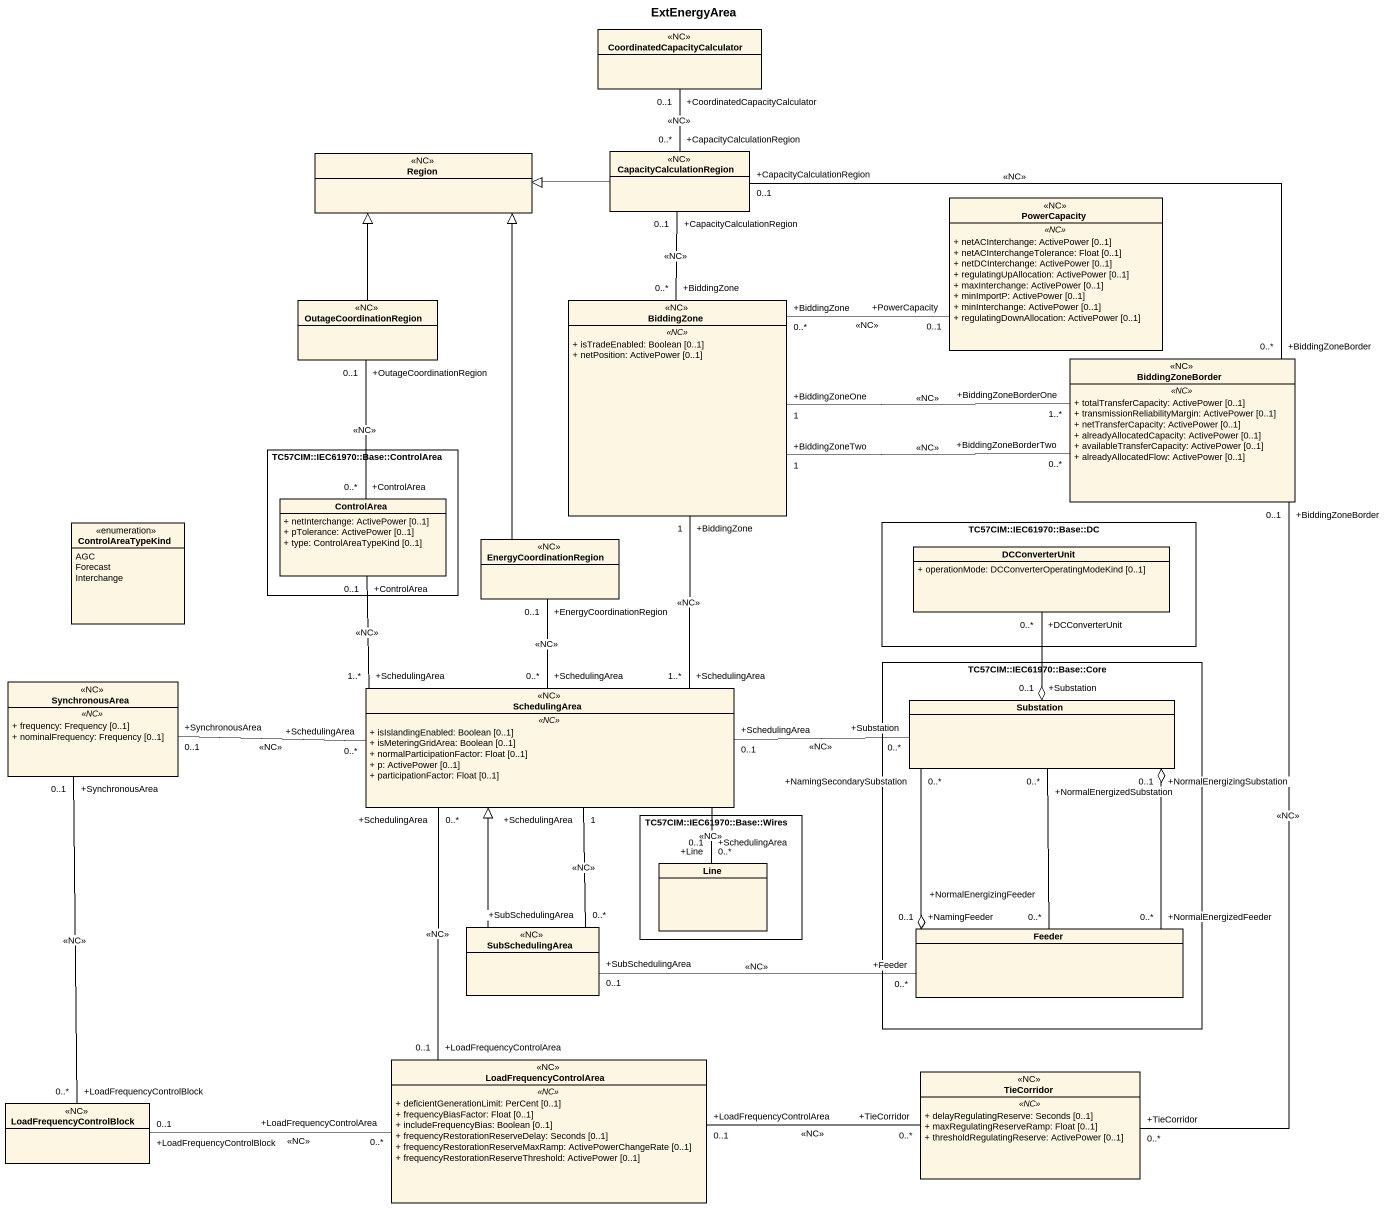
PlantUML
@startuml
title ExtEnergyArea
hide circle
hide empty members
skinparam classAttributeIconSize 0
class "CoordinatedCapacityCalculator" as CoordinatedCapacityCalculato <<NC>>
class Region <<NC>>
class CapacityCalculationRegion <<NC>>
class PowerCapacity <<NC>> {
  .. <<NC>> ..
  + netACInterchange: ActivePower [0..1]
  + netACInterchangeTolerance: Float [0..1]
  + netDCInterchange: ActivePower [0..1]
  + regulatingUpAllocation: ActivePower [0..1]
  + maxInterchange: ActivePower [0..1]
  + minImportP: ActivePower [0..1]
  + minInterchange: ActivePower [0..1]
  + regulatingDownAllocation: ActivePower [0..1]
}
class OutageCoordinationRegion <<NC>>
class BiddingZone <<NC>> {
  .. <<NC>> ..
  + isTradeEnabled: Boolean [0..1]
  + netPosition: ActivePower [0..1]
}
class BiddingZoneBorder <<NC>> {
  .. <<NC>> ..
  + totalTransferCapacity: ActivePower [0..1]
  + transmissionReliabilityMargin: ActivePower [0..1]
  + netTransferCapacity: ActivePower [0..1]
  + alreadyAllocatedCapacity: ActivePower [0..1]
  + availableTransferCapacity: ActivePower [0..1]
  + alreadyAllocatedFlow: ActivePower [0..1]
}
rectangle "TC57CIM::IEC61970::Base::ControlArea" as TC57CIM_IEC61970_Base {
  class ControlArea {
    + netInterchange: ActivePower [0..1]
    + pTolerance: ActivePower [0..1]
    + type: ControlAreaTypeKind [0..1]
  }
}
enum ControlAreaTypeKind {
  AGC
  Forecast
  Interchange
}
rectangle "TC57CIM::IEC61970::Base::DC" as TC57CIM_IEC61970_Base_DC {
  class DCConverterUnit {
    + operationMode: DCConverterOperatingModeKind [0..1]
  }
}
class EnergyCoordinationRegion <<NC>>
class SynchronousArea <<NC>> {
  .. <<NC>> ..
  + frequency: Frequency [0..1]
  + nominalFrequency: Frequency [0..1]
}
class SchedulingArea <<NC>> {
  .. <<NC>> ..
  + isIslandingEnabled: Boolean [0..1]
  + isMeteringGridArea: Boolean [0..1]
  + normalParticipationFactor: Float [0..1]
  + p: ActivePower [0..1]
  + participationFactor: Float [0..1]
}
rectangle "TC57CIM::IEC61970::Base::Core" as TC57CIM_IEC61970_Base_Core {
  class Substation
  class Feeder
}
rectangle "TC57CIM::IEC61970::Base::Wires" as TC57CIM_IEC61970_Base_Wires {
  class Line
}
class SubSchedulingArea <<NC>>
class LoadFrequencyControlArea <<NC>> {
  .. <<NC>> ..
  + deficientGenerationLimit: PerCent [0..1]
  + frequencyBiasFactor: Float [0..1]
  + includeFrequencyBias: Boolean [0..1]
  + frequencyRestorationReserveDelay: Seconds [0..1]
  + frequencyRestorationReserveMaxRamp: ActivePowerChangeRate [0..1]
  + frequencyRestorationReserveThreshold: ActivePower [0..1]
}
class TieCorridor <<NC>> {
  .. <<NC>> ..
  + delayRegulatingReserve: Seconds [0..1]
  + maxRegulatingReserveRamp: Float [0..1]
  + thresholdRegulatingReserve: ActivePower [0..1]
}
class LoadFrequencyControlBlock <<NC>>
CoordinatedCapacityCalculato "+CoordinatedCapacityCalculator\n0..1" -- "+CapacityCalculationRegion\n0..*" CapacityCalculationRegion : <<NC>>
CapacityCalculationRegion -left-|> Region
CapacityCalculationRegion "+CapacityCalculationRegion\n0..1" -right- "+BiddingZoneBorder\n0..*" BiddingZoneBorder : <<NC>>
OutageCoordinationRegion -up-|> Region
OutageCoordinationRegion "+OutageCoordinationRegion\n0..1" -- "+ControlArea\n0..*" ControlArea : <<NC>>
BiddingZone "+BiddingZone\n0..*" -up- "+CapacityCalculationRegion\n0..1" CapacityCalculationRegion : <<NC>>
BiddingZone "+BiddingZone\n0..*" -right- "+PowerCapacity\n0..1" PowerCapacity : <<NC>>
BiddingZone "+BiddingZone\n1" -- "+SchedulingArea\n1..*" SchedulingArea : <<NC>>
BiddingZoneBorder "+BiddingZoneBorderOne\n1..*" -left- "+BiddingZoneOne\n1" BiddingZone : <<NC>>
BiddingZoneBorder "+BiddingZoneBorderTwo\n0..*" -left- "+BiddingZoneTwo\n1" BiddingZone : <<NC>>
EnergyCoordinationRegion -up-|> Region
EnergyCoordinationRegion "+EnergyCoordinationRegion\n0..1" -- "+SchedulingArea\n0..*" SchedulingArea : <<NC>>
DCConverterUnit "+DCConverterUnit\n0..*" --o "+Substation\n0..1" Substation
SynchronousArea "+SynchronousArea\n0..1" -right- "+SchedulingArea\n0..*" SchedulingArea : <<NC>>
SchedulingArea "+SchedulingArea\n1..*" -up- "+ControlArea\n0..1" ControlArea : <<NC>>
SchedulingArea "+SchedulingArea\n0..1" -right- "+Substation\n0..*" Substation : <<NC>>
SchedulingArea "+SchedulingArea\n0..1" -- "+Line\n0..*" Line : <<NC>>
SubSchedulingArea -up-|> SchedulingArea
SubSchedulingArea "+SubSchedulingArea\n0..*" -up- "+SchedulingArea\n1" SchedulingArea : <<NC>>
SubSchedulingArea "+SubSchedulingArea\n0..1" -right- "+Feeder\n0..*" Feeder : <<NC>>
Feeder "+NormalEnergizedFeeder\n0..*" -up-o "+NormalEnergizingSubstation\n0..1" Substation
Feeder "+NamingFeeder\n0..1" o-up- "+NamingSecondarySubstation\n0..*" Substation
Feeder "+NormalEnergizingFeeder\n0..*" -up- "+NormalEnergizedSubstation\n0..*" Substation
LoadFrequencyControlArea "+LoadFrequencyControlArea\n0..1" -up- "+SchedulingArea\n0..*" SchedulingArea : <<NC>>
LoadFrequencyControlArea "+LoadFrequencyControlArea\n0..*" -left- "+LoadFrequencyControlBlock\n0..1" LoadFrequencyControlBlock : <<NC>>
TieCorridor "+TieCorridor\n0..*" -up- "+BiddingZoneBorder\n0..1" BiddingZoneBorder : <<NC>>
TieCorridor "+TieCorridor\n0..*" -left- "+LoadFrequencyControlArea\n0..1" LoadFrequencyControlArea : <<NC>>
LoadFrequencyControlBlock "+LoadFrequencyControlBlock\n0..*" -up- "+SynchronousArea\n0..1" SynchronousArea : <<NC>>
@enduml
